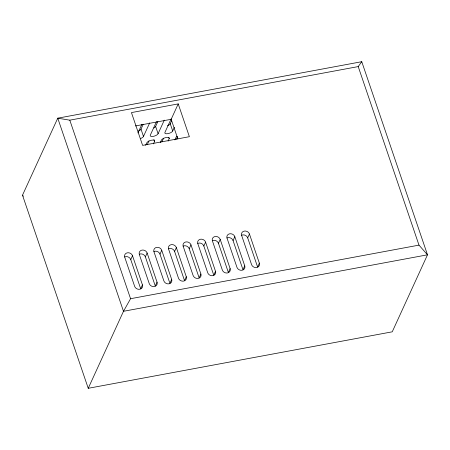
<?xml version="1.0" encoding="UTF-8"?>
<svg xmlns="http://www.w3.org/2000/svg" width="450" height="450" viewBox="0 0 450 450"><rect width="100%" height="100%" fill="white"/><g stroke="black" fill="none" stroke-linecap="round" stroke-linejoin="round"><path stroke-width="0.67" d="M22.5 195.188L57.758 118.181L361.766 61.701L427.5 254.812L392.243 331.819L88.234 388.299L22.5 195.188L23.394 196.206M137.942 132.947L141.891 124.318M138.285 131.164A4.185 1.643 -18.8 0 0 141.002 129.139L143.257 124.211M140.766 138.454A4.185 1.643 -18.8 0 0 143.483 136.423L149.687 122.873M145.648 145.322L146.773 142.858A4.185 1.643 -18.8 0 1 151.554 140.209A4.185 1.643 -18.8 0 1 154.569 141.407L153.444 143.876M156.504 121.607L150.3 135.157A4.185 1.643 -18.8 0 0 153.315 136.356A4.185 1.643 -18.8 0 0 158.096 133.706L164.301 120.156M147.296 144.596L148.989 140.901M153.849 127.997A4.185 1.643 -18.8 0 0 155.616 126.422L157.871 121.494M160.262 142.605L161.393 140.141A4.185 1.643 -18.8 0 1 166.168 137.492A4.185 1.643 -18.8 0 1 169.189 138.696L168.058 141.159M171.124 118.89L164.919 132.441A4.185 1.643 -18.8 0 0 167.934 133.644A4.185 1.643 -18.8 0 0 172.71 130.995L174.403 127.299M177.862 138.977L171.169 119.301L178.217 103.899L131.445 112.59L142.611 145.384L189.382 136.693L178.217 103.899M161.91 141.879L163.603 138.184M167.518 125.736A4.185 1.643 -18.8 0 0 170.229 123.705L171.641 120.628M174.881 139.894L176.006 137.424A4.185 1.643 -18.8 0 1 176.968 136.367M176.529 139.162L177.654 136.699M142.436 284.878L140.67 288.731L130.753 259.582L132.514 255.729A4.185 3.611 24.6 0 0 127.373 252.81A4.185 3.611 24.6 0 0 124.718 257.181L134.64 286.329A4.185 3.611 24.6 0 0 139.776 289.249A4.185 3.611 24.6 0 0 142.436 284.878L132.514 255.729M157.05 282.167L155.289 286.014L145.367 256.866L147.127 253.018A4.185 3.611 24.6 0 0 141.992 250.099A4.185 3.611 24.6 0 0 139.331 254.464L149.254 283.613A4.185 3.611 24.6 0 0 154.395 286.532A4.185 3.611 24.6 0 0 157.05 282.167L147.127 253.018M88.234 388.299L123.486 311.293L130.567 298.71L69.795 120.172L57.758 118.181L123.486 311.293L427.5 254.812L418.989 245.126L358.217 66.589L361.766 61.701M171.669 279.45L169.903 283.298L159.981 254.149L161.747 250.301A4.185 3.611 24.6 0 0 156.606 247.382A4.185 3.611 24.6 0 0 153.951 251.747L163.873 280.896A4.185 3.611 24.6 0 0 169.009 283.815A4.185 3.611 24.6 0 0 171.669 279.45L161.747 250.301M186.283 276.733L184.523 280.586L174.6 251.438L176.361 247.584A4.185 3.611 24.6 0 0 171.225 244.665A4.185 3.611 24.6 0 0 168.564 249.036L178.487 278.184A4.185 3.611 24.6 0 0 183.628 281.104A4.185 3.611 24.6 0 0 186.283 276.733L176.361 247.584M200.897 274.022L199.136 277.869L189.214 248.721L190.974 244.873A4.185 3.611 24.6 0 0 185.839 241.948A4.185 3.611 24.6 0 0 183.184 246.319L193.106 275.468A4.185 3.611 24.6 0 0 198.242 278.387A4.185 3.611 24.6 0 0 200.897 274.022L190.974 244.873M215.516 271.305L213.75 275.153L203.828 246.004L205.594 242.156A4.185 3.611 24.6 0 0 200.453 239.237A4.185 3.611 24.6 0 0 197.797 243.602L207.72 272.751A4.185 3.611 24.6 0 0 212.856 275.67A4.185 3.611 24.6 0 0 215.516 271.305L205.594 242.156M230.13 268.588L228.369 272.441L218.447 243.292L220.208 239.439A4.185 3.611 24.6 0 0 215.072 236.52A4.185 3.611 24.6 0 0 212.411 240.891L222.334 270.039A4.185 3.611 24.6 0 0 227.475 272.959A4.185 3.611 24.6 0 0 230.13 268.588L220.208 239.439M244.749 265.871L242.983 269.724L233.061 240.576L234.827 236.722A4.185 3.611 24.6 0 0 229.686 233.803A4.185 3.611 24.6 0 0 227.031 238.174L236.953 267.322A4.185 3.611 24.6 0 0 242.089 270.242A4.185 3.611 24.6 0 0 244.749 265.871L234.827 236.722M259.363 263.16L257.602 267.007L247.68 237.859L249.441 234.011A4.185 3.611 24.6 0 0 244.305 231.092A4.185 3.611 24.6 0 0 241.644 235.457L251.567 264.606A4.185 3.611 24.6 0 0 256.708 267.525A4.185 3.611 24.6 0 0 259.363 263.16L249.441 234.011M69.795 120.172L358.217 66.589M135.399 125.949L171.169 119.301M130.567 298.71L418.989 245.126M170.229 123.705L172.71 130.995M168.733 137.368L169.189 138.696M155.616 126.422L158.096 133.706M153.894 139.421L154.569 141.407M141.002 129.139L143.483 136.423M124.644 256.972A4.185 3.611 24.6 0 1 130.753 259.582M139.264 254.261A4.185 3.611 24.6 0 1 145.367 256.866M153.877 251.544A4.185 3.611 24.6 0 1 159.981 254.149M168.491 248.828A4.185 3.611 24.6 0 1 174.6 251.438M183.111 246.111A4.185 3.611 24.6 0 1 189.214 248.721M197.724 243.399A4.185 3.611 24.6 0 1 203.828 246.004M212.344 240.683A4.185 3.611 24.6 0 1 218.447 243.292M226.958 237.966A4.185 3.611 24.6 0 1 233.061 240.576M241.571 235.249A4.185 3.611 24.6 0 1 247.68 237.859"/></g></svg>
